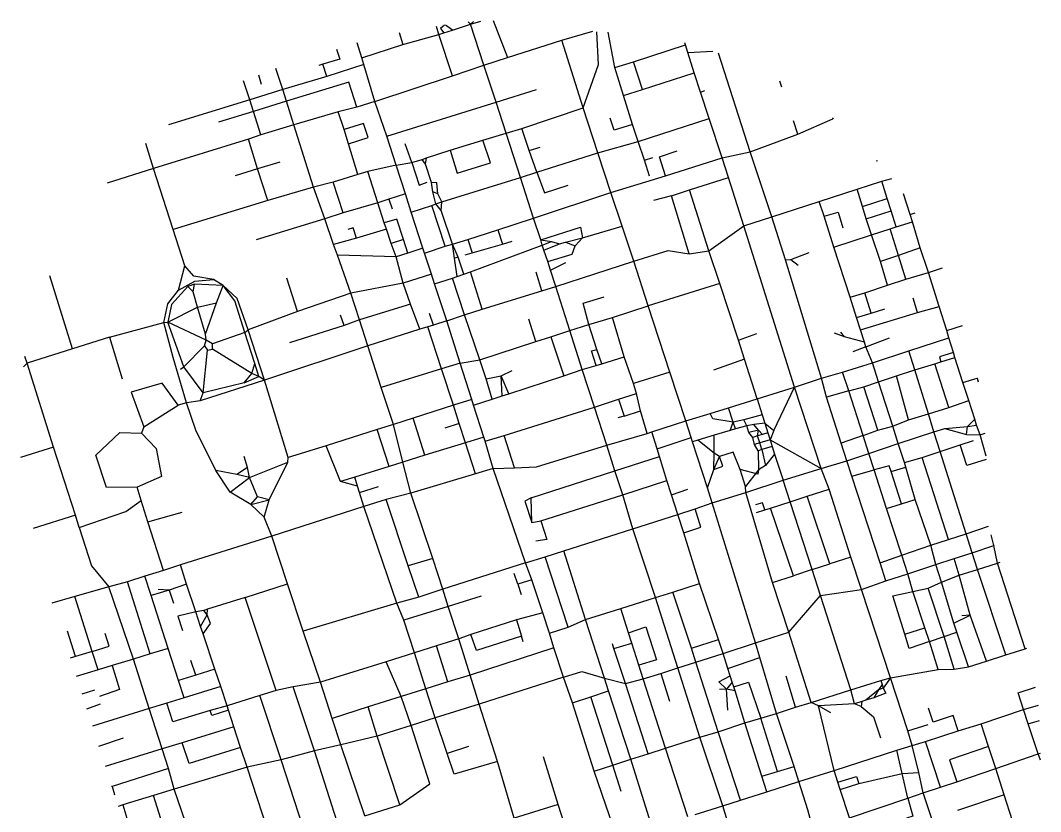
# Model space of a CAD drawing. Header units: metres. Extents: x 629109 to 631827, y 4833405 to 4836727.
# Drawn here: x 629109 to 631827, y 4834619 to 4836727 of the extents above; entities that cross this region are included whole.
import ezdxf

# ---------------------------------------------------------------- set-up
doc = ezdxf.new("R2010")
doc.units = ezdxf.units.M

msp = doc.modelspace()

# ---------------------------------------------------------------- linework, layer by layer
at = {"layer": 'ROADS'}
for points in [[(630223.1, 4836689.5), (630217.5, 4836710.8)], [(630238.9, 4836714.3), (630228, 4836705.9), (630237.1, 4836693.8)], [(630260.1, 4836701), (630241, 4836714.6)], [(630260.1, 4836701), (630307.6, 4836717.2)], [(630307.6, 4836717.2), (630301.3, 4836722.9)], [(630307.6, 4836717.2), (630335.3, 4836725)], [(630307.6, 4836717.2), (630315.7, 4836723.8)], [(630343.6, 4836607.8), (630307.6, 4836717.2)], [(630368.6, 4836727.1), (630406.4, 4836628.5)], [(630118, 4836694.6), (630127.7, 4836662.6)], [(630127.7, 4836662.6), (630223.1, 4836689.5)], [(630223.1, 4836689.5), (630237.1, 4836693.8)], [(630259.5, 4836579.3), (630223.1, 4836689.5)], [(630237.1, 4836693.8), (630260.1, 4836701)], [(630551.5, 4836674.6), (630633.6, 4836698.8)], [(630608.3, 4836493.9), (630648.6, 4836610), (630644.7, 4836697)], [(630691.9, 4836601.7), (630674.3, 4836696)], [(630018.4, 4836627.7), (630005.6, 4836667.3)], [(630018.4, 4836627.7), (630127.7, 4836662.6)], [(630406.4, 4836628.5), (630551.5, 4836674.6)], [(630608.3, 4836493.9), (630551.5, 4836674.6)], [(630741.9, 4836616.7), (630880.2, 4836661.8)], [(630880.2, 4836661.8), (630878.5, 4836667.2)], [(630886.6, 4836641.8), (630880.2, 4836661.8)], [(629951.2, 4836650.4), (629959.6, 4836624), (629914.5, 4836610.2)], [(630023.5, 4836609.9), (630018.4, 4836627.7)], [(630343.6, 4836607.8), (630406.4, 4836628.5)], [(630886.6, 4836641.8), (630953.8, 4836645.2)], [(630903.8, 4836587.8), (630886.6, 4836641.8)], [(631053.1, 4836376.9), (630968.8, 4836640.1)], [(629914.5, 4836610.2), (629903.6, 4836607)], [(629925, 4836577.6), (629914.5, 4836610.2)], [(630023.5, 4836609.9), (629925, 4836577.6)], [(630052.9, 4836511.1), (630023.5, 4836609.9)], [(630259.5, 4836579.3), (630343.6, 4836607.8)], [(630375.9, 4836509.2), (630343.6, 4836607.8)], [(630691.9, 4836601.7), (630741.9, 4836616.7)], [(630715.5, 4836526.9), (630691.9, 4836601.7)], [(630766.1, 4836543.2), (630741.9, 4836616.7)], [(629743.4, 4836581.8), (629750.3, 4836557.4)], [(629807.5, 4836542.7), (629789, 4836598.7)], [(629925, 4836577.6), (629807.5, 4836542.7)], [(630052.9, 4836511.1), (630259.5, 4836579.3)], [(630766.1, 4836543.2), (630903.8, 4836587.8)], [(630920.8, 4836535.9), (630903.8, 4836587.8)], [(629720, 4836515.3), (629703.4, 4836566.1)], [(630004.8, 4836496.2), (629983.4, 4836562.5), (629817.4, 4836511.9)], [(631137.6, 4836548.9), (631132.2, 4836565.5)], [(629807.5, 4836542.7), (629720, 4836515.3)], [(629817.4, 4836511.9), (629807.5, 4836542.7)], [(630375.9, 4836509.2), (630483.6, 4836542.8)], [(630715.5, 4836526.9), (630766.1, 4836543.2)], [(630739.4, 4836449.8), (630715.5, 4836526.9)], [(630920.8, 4836535.9), (630931.7, 4836539.9)], [(630943.7, 4836465.9), (630920.8, 4836535.9)], [(629720, 4836515.3), (629503.6, 4836448.5)], [(629729.3, 4836484.4), (629720, 4836515.3)], [(629817.4, 4836511.9), (629729.3, 4836484.4)], [(629836.9, 4836449), (629817.4, 4836511.9)], [(630004.8, 4836496.2), (629955.2, 4836483.7)], [(630052.9, 4836511.1), (630004.8, 4836496.2)], [(630085.3, 4836418.6), (630052.9, 4836511.1)], [(630085.3, 4836418.6), (630375.9, 4836509.2)], [(630402.8, 4836426.6), (630375.9, 4836509.2)], [(630444.4, 4836439.4), (630608.3, 4836493.9)], [(630647.2, 4836374.6), (630608.3, 4836493.9)], [(629729.3, 4836484.4), (629636.1, 4836455.9)], [(629748.8, 4836422.5), (629729.3, 4836484.4)], [(629955.2, 4836483.7), (629836.9, 4836449)], [(629970.9, 4836436.3), (629955.2, 4836483.7)], [(630739.4, 4836449.8), (630690.6, 4836435), (630680.1, 4836466.9)], [(630754.1, 4836404.8), (630943.7, 4836465.9)], [(630978, 4836360.8), (630943.7, 4836465.9)], [(631180.2, 4836424), (631273.3, 4836464.6), (631274.5, 4836467.6)], [(629836.9, 4836449), (629748.8, 4836422.5)], [(629889.5, 4836282.4), (629836.9, 4836449)], [(629982.4, 4836398.1), (630035.3, 4836414.8), (630022.9, 4836452.5), (629970.9, 4836436.3)], [(629982.4, 4836398.1), (629970.9, 4836436.3)], [(630402.8, 4836426.6), (630444.4, 4836439.4)], [(630464.3, 4836380.1), (630444.4, 4836439.4)], [(630754.1, 4836404.8), (630739.4, 4836449.8)], [(631180.2, 4836424), (631168.5, 4836459.2)], [(629716, 4836410.8), (629463.3, 4836332.3)], [(629748.8, 4836422.5), (629716, 4836410.8)], [(629740.7, 4836331.6), (629716, 4836410.8)], [(630109.8, 4836341), (630085.3, 4836418.6)], [(630340.6, 4836408.3), (630402.8, 4836426.6)], [(630441.1, 4836308.5), (630402.8, 4836426.6)], [(631053.1, 4836376.9), (631180.2, 4836424)], [(629463.3, 4836332.3), (629442.7, 4836399.3)], [(630007.9, 4836316.6), (629982.4, 4836398.1)], [(630151.6, 4836348.1), (630134.1, 4836398.4)], [(630253.6, 4836380.9), (630272.5, 4836320.2), (630361.2, 4836347.2), (630340.6, 4836408.3)], [(630253.6, 4836380.9), (630340.6, 4836408.3)], [(630464.3, 4836380.1), (630493.5, 4836389.5)], [(630647.2, 4836374.6), (630754.1, 4836404.8)], [(630771, 4836354.5), (630754.1, 4836404.8)], [(630151.6, 4836348.1), (630178.9, 4836356.8)], [(630178.9, 4836356.8), (630190.2, 4836360.5)], [(630187.6, 4836343.7), (630178.9, 4836356.8)], [(630187.6, 4836343.7), (630190.2, 4836360.5)], [(630190.2, 4836360.5), (630253.6, 4836380.9)], [(630484.5, 4836322.6), (630464.3, 4836380.1)], [(630484.5, 4836322.6), (630647.2, 4836374.6)], [(630682, 4836268.7), (630647.2, 4836374.6)], [(630771, 4836354.5), (630793.5, 4836361.5)], [(630784.5, 4836311.7), (630771, 4836354.5)], [(630827.2, 4836313.2), (630811.4, 4836363.6), (630858.3, 4836379.2)], [(630827.2, 4836313.2), (630978, 4836360.8)], [(630978, 4836360.8), (631053.1, 4836376.9)], [(630994.7, 4836308.4), (630978, 4836360.8)], [(631110.3, 4836203.4), (631053.1, 4836376.9)], [(629463.3, 4836332.3), (629339.4, 4836293.5)], [(629515.9, 4836170), (629463.3, 4836332.3)], [(629740.7, 4836331.6), (629681.2, 4836312.9)], [(629800.1, 4836349.5), (629740.7, 4836331.6)], [(629767.7, 4836247.6), (629740.7, 4836331.6)], [(630109.8, 4836341), (630034.7, 4836324.2)], [(630109.8, 4836341), (630151.6, 4836348.1)], [(630134.5, 4836264.7), (630109.8, 4836341)], [(630151.6, 4836348.1), (630171.4, 4836287.9), (630192.3, 4836295.8)], [(630203.8, 4836294.8), (630187.6, 4836343.7)], [(631392.4, 4836353), (631388.6, 4836351.7)], [(630007.9, 4836316.6), (629941.7, 4836296.1)], [(630034.7, 4836324.2), (630007.9, 4836316.6)], [(630060.9, 4836241.1), (630034.7, 4836324.2)], [(630231.8, 4836243.2), (630441.1, 4836308.5)], [(630441.1, 4836308.5), (630484.5, 4836322.6)], [(630475.8, 4836200.1), (630441.1, 4836308.5)], [(630484.5, 4836322.6), (630504.5, 4836267.9), (630568.4, 4836288.4)], [(630682, 4836268.7), (630827.2, 4836313.2)], [(630891.2, 4836275.2), (630994.7, 4836308.4)], [(631036.4, 4836179.8), (630994.7, 4836308.4)], [(631403.6, 4836298.3), (631430, 4836305.8)], [(629889.5, 4836282.4), (629767.7, 4836247.6)], [(629941.7, 4836296.1), (629889.5, 4836282.4)], [(629919.5, 4836198.5), (629889.5, 4836282.4)], [(629968.9, 4836213.9), (629941.7, 4836296.1)], [(630220.7, 4836264.9), (630217.8, 4836294.1), (630203.8, 4836294.8)], [(630207.6, 4836270.1), (630203.8, 4836294.8)], [(630842.9, 4836259.9), (630891.2, 4836275.2)], [(630942.6, 4836112.9), (630891.2, 4836275.2)], [(631237.1, 4836244.9), (631338, 4836277.3)], [(631338, 4836277.3), (631403.6, 4836298.3)], [(631352.3, 4836230.9), (631338, 4836277.3)], [(631418, 4836252.1), (631403.6, 4836298.3)], [(629767.7, 4836247.6), (629515.9, 4836170)], [(630090.5, 4836250.6), (630060.9, 4836241.1)], [(630134.5, 4836264.7), (630090.5, 4836250.6)], [(630090.5, 4836250.6), (630099.2, 4836224.8)], [(630150.1, 4836216.1), (630134.5, 4836264.7)], [(630215.6, 4836238.2), (630207.6, 4836270.1)], [(630220.7, 4836264.9), (630207.6, 4836270.1)], [(630231.8, 4836243.2), (630220.7, 4836264.9)], [(630475.8, 4836200.1), (630682, 4836268.7)], [(630711.5, 4836179.2), (630682, 4836268.7)], [(630842.9, 4836259.9), (630795.7, 4836247.4)], [(630890.5, 4836105.5), (630842.9, 4836259.9)], [(631352.3, 4836230.9), (631418, 4836252.1)], [(631428.2, 4836219.8), (631418, 4836252.1)], [(631479.1, 4836209.6), (631461, 4836264.8)], [(630060.9, 4836241.1), (629968.9, 4836213.9)], [(630078.2, 4836187.6), (630060.9, 4836241.1)], [(630150.1, 4836216.1), (630204.6, 4836234)], [(630204.6, 4836234), (630215.6, 4836238.2)], [(630240.2, 4836125.7), (630204.6, 4836234)], [(630215.6, 4836238.2), (630231.8, 4836243.2)], [(630229.2, 4836220.8), (630215.6, 4836238.2)], [(630229.2, 4836220.8), (630231.8, 4836243.2)], [(630260, 4836131.2), (630229.2, 4836220.8)], [(631110.3, 4836203.4), (631237.1, 4836244.9)], [(631250, 4836205.3), (631237.1, 4836244.9)], [(631362.1, 4836198.5), (631352.3, 4836230.9)], [(631362.1, 4836198.5), (631428.2, 4836219.8)], [(631441.9, 4836176.7), (631428.2, 4836219.8)], [(629919.5, 4836198.5), (629736.5, 4836142)], [(629968.9, 4836213.9), (629919.5, 4836198.5)], [(629942.7, 4836129.6), (629919.5, 4836198.5)], [(630129.1, 4836143), (630111.2, 4836197.7), (630078.2, 4836187.6)], [(630181.1, 4836120.3), (630150.1, 4836216.1)], [(630380.2, 4836169.3), (630475.8, 4836200.1)], [(630494.8, 4836142.3), (630475.8, 4836200.1)], [(631036.4, 4836179.8), (631110.3, 4836203.4)], [(631147.1, 4836089.4), (631110.3, 4836203.4)], [(631250, 4836205.3), (631286.9, 4836216.4), (631300.1, 4836174.4)], [(631276.1, 4836123), (631250, 4836205.3)], [(631376.5, 4836155.6), (631362.1, 4836198.5)], [(631479.1, 4836209.6), (631492.6, 4836214.2)], [(631485.2, 4836190.3), (631479.1, 4836209.6)], [(629547, 4836072.9), (629515.9, 4836170)], [(630003.8, 4836146.8), (629994.9, 4836174.1), (629980.9, 4836170.2)], [(630083.6, 4836170.6), (630003.8, 4836146.8)], [(630083.6, 4836170.6), (630078.2, 4836187.6)], [(630096.2, 4836132.4), (630083.6, 4836170.6)], [(630301.1, 4836143.5), (630380.2, 4836169.3)], [(630380.2, 4836169.3), (630393.2, 4836130.4)], [(630494.8, 4836142.3), (630600.8, 4836176.3), (630606.5, 4836148.1)], [(630606.5, 4836148.1), (630711.5, 4836179.2)], [(630742.9, 4836085.7), (630711.5, 4836179.2)], [(630942.6, 4836112.9), (631036.4, 4836179.8)], [(631171.2, 4835750.1), (631036.4, 4836179.8)], [(631376.5, 4836155.6), (631425.9, 4836171.5)], [(631425.9, 4836171.5), (631441.9, 4836176.7)], [(631448.4, 4836100.9), (631425.9, 4836171.5)], [(631441.9, 4836176.7), (631485.2, 4836190.3)], [(631505.7, 4836120.8), (631485.2, 4836190.3)], [(630003.8, 4836146.8), (629942.7, 4836129.6)], [(630129.1, 4836143), (630096.2, 4836132.4)], [(630141, 4836107.2), (630129.1, 4836143)], [(630260, 4836131.2), (630301.1, 4836143.5)], [(630301.1, 4836143.5), (630312, 4836108.1)], [(630393.2, 4836130.4), (630418.4, 4836138.5)], [(630499, 4836128.4), (630494.8, 4836142.3)], [(630494.8, 4836142.3), (630523.5, 4836137.5)], [(630499, 4836128.4), (630523.5, 4836137.5)], [(630523.5, 4836137.5), (630544.9, 4836131.8)], [(630560.6, 4836136), (630606.5, 4836148.1)], [(630586.7, 4836126.1), (630606.5, 4836148.1)], [(631276.1, 4836123), (631376.5, 4836155.6)], [(631399.8, 4836084.2), (631376.5, 4836155.6)], [(629953.5, 4836101.9), (629942.7, 4836129.6)], [(630110.1, 4836097.4), (630096.2, 4836132.4)], [(630181.1, 4836120.3), (630141, 4836107.2)], [(630185.3, 4836107.1), (630181.1, 4836120.3)], [(630185.3, 4836107.1), (630240.2, 4836125.7)], [(630240.2, 4836125.7), (630260, 4836131.2)], [(630265.3, 4836093.2), (630260, 4836131.2)], [(630275.2, 4836095.9), (630260, 4836131.2)], [(630307.6, 4836056.7), (630499, 4836128.4)], [(630312, 4836108.1), (630393.2, 4836130.4)], [(630503.4, 4836114.9), (630499, 4836128.4)], [(630503.4, 4836114.9), (630544.9, 4836131.8)], [(630513.4, 4836084.3), (630503.4, 4836114.9)], [(630513.4, 4836084.3), (630578.7, 4836104.5), (630586.7, 4836126.1)], [(630544.9, 4836131.8), (630560.6, 4836136)], [(630560.6, 4836136), (630586.7, 4836126.1)], [(630742.9, 4836085.7), (630834.8, 4836114.1), (630890.5, 4836105.5)], [(630890.5, 4836105.5), (630942.6, 4836112.9)], [(630972.1, 4836026.1), (630942.6, 4836112.9)], [(631319.1, 4835989.3), (631276.1, 4836123)], [(631505.7, 4836120.8), (631448.4, 4836100.9)], [(631528.2, 4836055), (631505.7, 4836120.8)], [(629988.8, 4836000.6), (629953.5, 4836101.9)], [(630110.1, 4836097.4), (629953.5, 4836101.9)], [(630141, 4836107.2), (630110.1, 4836097.4)], [(630128.8, 4836027), (630110.1, 4836097.4)], [(630203.7, 4836050.6), (630185.3, 4836107.1)], [(630275.2, 4836095.9), (630265.3, 4836093.2)], [(630272.7, 4836044.8), (630265.3, 4836093.2)], [(630290.1, 4836050.6), (630275.2, 4836095.9)], [(630293.4, 4836102.8), (630312, 4836108.1)], [(630520.6, 4836061.9), (630513.4, 4836084.3)], [(630534.8, 4836018.2), (630742.9, 4836085.7)], [(630781.3, 4835966.8), (630742.9, 4836085.7)], [(631147.1, 4836089.4), (631161.3, 4836089.7)], [(631243.2, 4835773.4), (631147.1, 4836089.4)], [(631161.3, 4836089.7), (631209.8, 4836108.2)], [(631161.3, 4836089.7), (631180.4, 4836074.7)], [(631448.4, 4836100.9), (631399.8, 4836084.2)], [(631419, 4836021.7), (631399.8, 4836084.2)], [(631467.8, 4836037.5), (631448.4, 4836100.9)], [(629530.2, 4836008.2), (629547, 4836072.9)], [(629622.9, 4836036.8), (629570.4, 4836045.7), (629547, 4836072.9)], [(630290.1, 4836050.6), (630307.6, 4836056.7)], [(630339.3, 4835957.4), (630307.6, 4836056.7)], [(630498, 4836006.3), (630482.7, 4836055.8)], [(630520.6, 4836061.9), (630561.4, 4836082)], [(630534.8, 4836018.2), (630520.6, 4836061.9)], [(631528.2, 4836055), (631565.2, 4836068.2)], [(629247.7, 4835851.5), (629186.7, 4836046.2)], [(629530.2, 4836008.2), (629573.1, 4836032.2), (629622.9, 4836036.8)], [(629648.8, 4836020.5), (629622.9, 4836036.8)], [(629847, 4835951.3), (629818.7, 4836039.8)], [(630203.7, 4836050.6), (630128.8, 4836027)], [(630211.9, 4836024.9), (630203.7, 4836050.6)], [(630211.9, 4836024.9), (630259.5, 4836040.5)], [(630259.5, 4836040.5), (630272.7, 4836044.8)], [(630291.7, 4835942.1), (630259.5, 4836040.5)], [(630272.7, 4836044.8), (630290.1, 4836050.6)], [(631419, 4836021.7), (631467.8, 4836037.5)], [(631467.8, 4836037.5), (631528.2, 4836055)], [(631556.4, 4835964.8), (631528.2, 4836055)], [(629490.9, 4835921.9), (629501.3, 4835971.6), (629530.2, 4836008.2)], [(629554.6, 4836017.7), (629510.9, 4835970.1), (629501.5, 4835923.3)], [(629572.4, 4836024.6), (629554.6, 4836017.7)], [(629568.9, 4836004.1), (629554.6, 4836017.7)], [(629568.9, 4836004.1), (629572.4, 4836024.6)], [(629580.6, 4835963.1), (629568.9, 4836004.1)], [(629648.8, 4836020.5), (629572.4, 4836024.6)], [(629630.8, 4835974.1), (629648.8, 4836020.5)], [(629706.4, 4835895.1), (629679.7, 4835979.5), (629648.8, 4836020.5)], [(629715.4, 4835902.9), (629686, 4835985.9), (629648.8, 4836020.5)], [(630128.8, 4836027), (629988.8, 4836000.6)], [(630148, 4835970.7), (630128.8, 4836027)], [(630244.4, 4835926.1), (630211.9, 4836024.9)], [(630339.3, 4835957.4), (630498, 4836006.3)], [(630498, 4836006.3), (630534.8, 4836018.2)], [(630572.6, 4835900.7), (630534.8, 4836018.2)], [(630972.1, 4836026.1), (630781.3, 4835966.8)], [(631021.5, 4835874.8), (630972.1, 4836026.1)], [(631319.1, 4835989.3), (631357.9, 4836001.3)], [(631357.9, 4836001.3), (631419, 4836021.7)], [(631375.6, 4835947), (631357.9, 4836001.3)], [(629580.6, 4835963.1), (629630.8, 4835974.1)], [(629601.7, 4835891.3), (629630.8, 4835974.1)], [(629988.8, 4836000.6), (629847, 4835951.3)], [(630012.2, 4835928.9), (629988.8, 4836000.6)], [(630623, 4835916.4), (630607.6, 4835973.5), (630663.9, 4835990.5)], [(631336.3, 4835935.4), (631319.1, 4835989.3)], [(631499, 4835949), (631487.2, 4835986.7)], [(629501.5, 4835923.3), (629580.6, 4835963.1)], [(629601.7, 4835891.3), (629580.6, 4835963.1)], [(629847, 4835951.3), (629715.4, 4835902.9)], [(630148, 4835970.7), (630012.2, 4835928.9)], [(630172.4, 4835904.2), (630148, 4835970.7)], [(630291.7, 4835942.1), (630339.3, 4835957.4)], [(630685.9, 4835935.8), (630781.3, 4835966.8)], [(630839.1, 4835790.1), (630781.3, 4835966.8)], [(631336.3, 4835935.4), (631375.6, 4835947)], [(631346.9, 4835902.1), (631499, 4835949)], [(631375.6, 4835947), (631411.8, 4835958.1)], [(631499, 4835949), (631556.4, 4835964.8)], [(631576.6, 4835901), (631556.4, 4835964.8)], [(629346.4, 4835882.6), (629490.9, 4835921.9)], [(629490.9, 4835921.9), (629501.5, 4835923.3)], [(629515.3, 4835828.9), (629490.9, 4835921.9)], [(629543.9, 4835803.7), (629501.5, 4835923.3)], [(629603.2, 4835875.2), (629501.5, 4835923.3)], [(629971, 4835914.5), (629961.6, 4835941.7)], [(630012.2, 4835928.9), (629971, 4835914.5)], [(630034.3, 4835860.2), (630012.2, 4835928.9)], [(630209.2, 4835915.3), (630199, 4835946.4)], [(630244.4, 4835926.1), (630209.2, 4835915.3)], [(630244.4, 4835926.1), (630291.7, 4835942.1)], [(630280, 4835813.5), (630244.4, 4835926.1)], [(630332.3, 4835823), (630291.7, 4835942.1)], [(630482.1, 4835871.5), (630463, 4835930.6)], [(630623, 4835916.4), (630685.9, 4835935.8)], [(630717.5, 4835831), (630685.9, 4835935.8)], [(631346.9, 4835902.1), (631336.3, 4835935.4)], [(629706.4, 4835895.1), (629620.8, 4835865)], [(629706.4, 4835895.1), (629715.4, 4835902.9)], [(629732.9, 4835812.5), (629706.4, 4835895.1)], [(629758.7, 4835768.3), (629715.4, 4835902.9)], [(629971, 4835914.5), (629826, 4835867.7)], [(630172.4, 4835904.2), (630034.3, 4835860.2)], [(630194.4, 4835910.7), (630172.4, 4835904.2)], [(630209.2, 4835915.3), (630194.4, 4835910.7)], [(630230.4, 4835798.2), (630194.4, 4835910.7)], [(630521.8, 4835884.2), (630572.6, 4835900.7)], [(630572.6, 4835900.7), (630623, 4835916.4)], [(630605.3, 4835796.4), (630572.6, 4835900.7)], [(630644.3, 4835850.5), (630623, 4835916.4)], [(631021.5, 4835874.8), (631070.9, 4835892.5)], [(631304.5, 4835883.5), (631277.9, 4835893.8)], [(631304.5, 4835883.5), (631294.8, 4835896.4)], [(631357.2, 4835870), (631346.9, 4835902.1)], [(631576.6, 4835901), (631618.5, 4835914.3)], [(631582, 4835881), (631576.6, 4835901)], [(629346.4, 4835882.6), (629247.7, 4835851.5)], [(629346.4, 4835882.6), (629380, 4835772)], [(629599.1, 4835859.9), (629603.2, 4835875.2)], [(629603.2, 4835875.2), (629601.7, 4835891.3)], [(629620.8, 4835865), (629603.2, 4835875.2)], [(630332.3, 4835823), (630482.1, 4835871.5)], [(630482.1, 4835871.5), (630521.8, 4835884.2)], [(630521.8, 4835884.2), (630556.3, 4835780.3)], [(631037.5, 4835824.8), (631021.5, 4835874.8)], [(631357.2, 4835870), (631304.5, 4835883.5)], [(631361.1, 4835857.6), (631357.2, 4835870)], [(631361.1, 4835857.6), (631424.4, 4835880.8)], [(631475.8, 4835846.3), (631582, 4835881)], [(631594.3, 4835842), (631582, 4835881)], [(629247.7, 4835851.5), (629126.3, 4835813.5)], [(629543.9, 4835803.7), (629599.1, 4835859.9)], [(629595.4, 4835734.5), (629607.2, 4835848)], [(629599.1, 4835859.9), (629607.2, 4835848)], [(629607.2, 4835848), (629620.8, 4835851.4)], [(629620.8, 4835851.4), (629620.8, 4835865)], [(629725.5, 4835785.8), (629620.8, 4835851.4)], [(630034.3, 4835860.2), (629758.7, 4835768.3)], [(630070, 4835749), (630034.3, 4835860.2)], [(630642.4, 4835807.3), (630630, 4835846.6), (630644.3, 4835850.5)], [(630657.3, 4835811.9), (630644.3, 4835850.5)], [(631361.1, 4835857.6), (631326.2, 4835843.6)], [(631378.5, 4835814.4), (631361.1, 4835857.6)], [(631378.5, 4835814.4), (631475.8, 4835846.3)], [(631491.3, 4835795.5), (631475.8, 4835846.3)], [(631594.3, 4835842), (631557, 4835830.4), (631561, 4835817.4)], [(631598.5, 4835828.8), (631594.3, 4835842)], [(629126.3, 4835813.5), (629116.6, 4835803.5)], [(629126.3, 4835813.5), (629120.5, 4835831.7)], [(629196.9, 4835589.9), (629126.3, 4835813.5)], [(629551.2, 4835707.7), (629515.3, 4835828.9)], [(629725.5, 4835785.8), (629732.9, 4835812.5)], [(629743.6, 4835778.1), (629732.9, 4835812.5)], [(630280, 4835813.5), (630230.4, 4835798.2)], [(630280, 4835813.5), (630332.3, 4835823)], [(630311, 4835716.9), (630280, 4835813.5)], [(630349.2, 4835772), (630332.3, 4835823)], [(630642.4, 4835807.3), (630657.3, 4835811.9)], [(630657.3, 4835811.9), (630717.5, 4835831)], [(630741.8, 4835759.2), (630717.5, 4835831)], [(631037.5, 4835824.8), (630955.5, 4835794.9)], [(631071.6, 4835718.8), (631037.5, 4835824.8)], [(631298.6, 4835789.5), (631378.5, 4835814.4)], [(631394.7, 4835764), (631378.5, 4835814.4)], [(631491.3, 4835795.5), (631544.8, 4835812.1)], [(631544.8, 4835812.1), (631561, 4835817.4)], [(631582, 4835696), (631544.8, 4835812.1)], [(631561, 4835817.4), (631598.5, 4835828.8)], [(631619.7, 4835761.8), (631598.5, 4835828.8)], [(629535.4, 4835797.6), (629543.9, 4835803.7)], [(629595.4, 4835734.5), (629543.9, 4835803.7)], [(629705.1, 4835760.9), (629725.5, 4835785.8)], [(629743.6, 4835778.1), (629725.5, 4835785.8)], [(630230.4, 4835798.2), (630070, 4835749)], [(630262.3, 4835701.5), (630230.4, 4835798.2)], [(630389.8, 4835780.3), (630418.9, 4835793.9)], [(630556.3, 4835780.3), (630605.3, 4835796.4)], [(630605.3, 4835796.4), (630642.4, 4835807.3)], [(630638.3, 4835696.7), (630605.3, 4835796.4)], [(630839.1, 4835790.1), (630741.8, 4835759.2)], [(630881.8, 4835659.8), (630839.1, 4835790.1)], [(631243.2, 4835773.4), (631298.6, 4835789.5)], [(631315.7, 4835740), (631298.6, 4835789.5)], [(631442.4, 4835779.7), (631491.3, 4835795.5)], [(631527.9, 4835678.6), (631491.3, 4835795.5)], [(629529.1, 4835702.1), (629486.6, 4835760.3), (629403.6, 4835736.6), (629437.1, 4835643.9)], [(629758.7, 4835768.3), (629588, 4835713.5)], [(629705.1, 4835760.9), (629595.4, 4835734.5)], [(629705.1, 4835760.9), (629743.6, 4835778.1)], [(629758.7, 4835768.3), (629743.6, 4835778.1)], [(629821.9, 4835562.1), (629758.7, 4835768.3)], [(630349.2, 4835772), (630389.8, 4835780.3)], [(630365.6, 4835718.2), (630349.2, 4835772)], [(630392.3, 4835726.6), (630389.8, 4835780.3)], [(630410.2, 4835732.2), (630389.8, 4835780.3)], [(630410.2, 4835732.2), (630556.3, 4835780.3)], [(630749.9, 4835733.3), (630741.8, 4835759.2)], [(631171.2, 4835750.1), (631243.2, 4835773.4)], [(631256.1, 4835722.8), (631243.2, 4835773.4)], [(631355.5, 4835750.8), (631394.7, 4835764)], [(631394.7, 4835764), (631442.4, 4835779.7)], [(631432.9, 4835645.6), (631394.7, 4835764)], [(631474.4, 4835663.1), (631442.4, 4835779.7)], [(631619.7, 4835761.8), (631657.7, 4835773.4)], [(631635.5, 4835714.4), (631619.7, 4835761.8)], [(631657.7, 4835773.4), (631658.9, 4835773.8)], [(631657.7, 4835773.4), (631660.7, 4835764.1)], [(629588, 4835713.5), (629595.4, 4835734.5)], [(630102.3, 4835650.2), (630070, 4835749)], [(630392.3, 4835726.6), (630410.2, 4835732.2)], [(630701.8, 4835717.8), (630749.9, 4835733.3)], [(630760.8, 4835686.8), (630749.9, 4835733.3)], [(631071.6, 4835718.8), (631171.2, 4835750.1)], [(631116.2, 4835634.4), (631171.2, 4835750.1)], [(631241.9, 4835533.3), (631171.2, 4835750.1)], [(631315.7, 4835740), (631256.1, 4835722.8)], [(631315.7, 4835740), (631355.5, 4835750.8)], [(631353.6, 4835620.6), (631315.7, 4835740)], [(631392.6, 4835634.8), (631355.5, 4835750.8)], [(629551.2, 4835707.7), (629529.1, 4835702.1)], [(629588, 4835713.5), (629551.2, 4835707.7)], [(629576.2, 4835634.9), (629551.2, 4835707.7)], [(630311, 4835716.9), (630262.3, 4835701.5)], [(630315.7, 4835702.1), (630311, 4835716.9)], [(630315.7, 4835702.1), (630365.6, 4835718.2)], [(630365.6, 4835718.2), (630392.3, 4835726.6)], [(630638.3, 4835696.7), (630701.8, 4835717.8)], [(630701.8, 4835717.8), (630716.9, 4835672.7)], [(630995.4, 4835695.1), (631071.6, 4835718.8)], [(631071.6, 4835718.8), (631085, 4835676)], [(631295.2, 4835600.1), (631256.1, 4835722.8)], [(631582, 4835696), (631635.5, 4835714.4)], [(631651.2, 4835664.1), (631635.5, 4835714.4)], [(629437.1, 4835643.9), (629529.1, 4835702.1)], [(630262.3, 4835701.5), (630154.8, 4835666.7)], [(630277.7, 4835652.6), (630262.3, 4835701.5)], [(630343.3, 4835616.4), (630315.7, 4835702.1)], [(630397.5, 4835621.2), (630638.3, 4835696.7)], [(630671.2, 4835595.1), (630638.3, 4835696.7)], [(630716.9, 4835672.7), (630760.8, 4835686.8)], [(630778.3, 4835626.5), (630760.8, 4835686.8)], [(630881.8, 4835659.8), (630946.1, 4835679.8)], [(630946.1, 4835679.8), (630995.4, 4835695.1)], [(631008, 4835656.3), (630953.2, 4835665.2), (630946.1, 4835679.8)], [(631008, 4835656.3), (630995.4, 4835695.1)], [(631085, 4835676), (631036.1, 4835662.7)], [(631085, 4835676), (631091.7, 4835653.5)], [(631474.4, 4835663.1), (631527.9, 4835678.6)], [(631527.9, 4835678.6), (631582, 4835696)], [(631542, 4835631), (631527.9, 4835678.6)], [(630102.3, 4835650.2), (630058.9, 4835636.7)], [(630154.8, 4835666.7), (630102.3, 4835650.2)], [(630127.1, 4835550.1), (630102.3, 4835650.2)], [(630186.3, 4835568.7), (630154.8, 4835666.7)], [(630277.7, 4835652.6), (630239.7, 4835640.9)], [(630294.1, 4835601.1), (630277.7, 4835652.6)], [(630716.9, 4835672.7), (630700.7, 4835667.8)], [(630790.8, 4835630.6), (630881.8, 4835659.8)], [(630895.9, 4835615.2), (630881.8, 4835659.8)], [(630999.2, 4835634.7), (631008, 4835656.3)], [(631036.1, 4835662.7), (631008, 4835656.3)], [(631013.6, 4835639.1), (631008, 4835656.3)], [(631043.7, 4835646.5), (631036.1, 4835662.7)], [(631062.6, 4835649.9), (631043.7, 4835646.5)], [(631091.7, 4835653.5), (631062.6, 4835649.9)], [(631075.4, 4835635.5), (631062.6, 4835649.9)], [(631091.7, 4835653.5), (631100, 4835628.4)], [(631091.7, 4835653.5), (631116.2, 4835634.4)], [(631432.9, 4835645.6), (631474.4, 4835663.1)], [(631631.7, 4835645.2), (631651.2, 4835664.1)], [(631631.7, 4835645.2), (631656.1, 4835648.9)], [(631656.1, 4835648.9), (631651.2, 4835664.1)], [(631665.2, 4835622.5), (631656.1, 4835648.9)], [(629419.8, 4835483), (629338.4, 4835482.1), (629309.2, 4835568.8), (629373.7, 4835628.7), (629431.7, 4835626.8)], [(629431.7, 4835626.8), (629470.2, 4835586.2), (629484.8, 4835511.7), (629419.8, 4835483)], [(629437.1, 4835643.9), (629431.7, 4835626.8)], [(629629.2, 4835527.3), (629576.2, 4835634.9)], [(630058.9, 4835636.7), (629923.2, 4835593.2)], [(630090.9, 4835538.4), (630058.9, 4835636.7)], [(630347, 4835605.6), (630397.5, 4835621.2)], [(630425.4, 4835534.8), (630397.5, 4835621.2)], [(630671.2, 4835595.1), (630778.3, 4835626.5)], [(630778.3, 4835626.5), (630790.8, 4835630.6)], [(630805.2, 4835585.7), (630790.8, 4835630.6)], [(630956.6, 4835621.8), (630913, 4835608.3)], [(630999.2, 4835634.7), (630956.6, 4835621.8)], [(630957.2, 4835573.9), (630956.6, 4835621.8)], [(631013.6, 4835639.1), (630999.2, 4835634.7)], [(631043.7, 4835646.5), (631013.6, 4835639.1)], [(631049.5, 4835629), (631043.7, 4835646.5)], [(631075.4, 4835635.5), (631049.5, 4835629)], [(631060.2, 4835615.5), (631049.5, 4835629)], [(631072.5, 4835619.7), (631075.4, 4835635.5)], [(631086.1, 4835624), (631072.5, 4835619.7)], [(631086.1, 4835624), (631075.4, 4835635.5)], [(631100, 4835628.4), (631086.1, 4835624)], [(631100, 4835628.4), (631106, 4835609.8)], [(631116.2, 4835634.4), (631106, 4835609.8)], [(631353.6, 4835620.6), (631392.6, 4835634.8)], [(631392.6, 4835634.8), (631432.9, 4835645.6)], [(631447.5, 4835600), (631432.9, 4835645.6)], [(631447.5, 4835600), (631542, 4835631)], [(631542, 4835631), (631571.1, 4835639.3)], [(631558.6, 4835578.3), (631542, 4835631)], [(631571.1, 4835639.3), (631631.7, 4835645.2)], [(631571.1, 4835639.3), (631629.3, 4835623.6)], [(631629.3, 4835623.6), (631631.7, 4835645.2)], [(631629.3, 4835623.6), (631665.2, 4835622.5)], [(631665.2, 4835622.5), (631678.7, 4835626.8)], [(631681.7, 4835566.3), (631665.2, 4835622.5)], [(630294.1, 4835601.1), (630186.3, 4835568.7)], [(630343.3, 4835616.4), (630294.1, 4835601.1)], [(630320.8, 4835519.2), (630294.1, 4835601.1)], [(630347, 4835605.6), (630343.3, 4835616.4)], [(630368.5, 4835533.4), (630347, 4835605.6)], [(630425.4, 4835534.8), (630484, 4835537.4), (630671.2, 4835595.1)], [(630692.7, 4835526.5), (630671.2, 4835595.1)], [(630805.2, 4835585.7), (630895.9, 4835615.2)], [(630899.5, 4835604.3), (630895.9, 4835615.2)], [(630913, 4835608.3), (630899.5, 4835604.3)], [(630938.9, 4835481.7), (630899.5, 4835604.3)], [(630957.2, 4835573.9), (630913, 4835608.3)], [(631072.5, 4835619.7), (631060.2, 4835615.5)], [(631064.5, 4835596.8), (631060.2, 4835615.5)], [(631078.8, 4835601.2), (631064.5, 4835596.8)], [(631073.8, 4835579.9), (631064.5, 4835596.8)], [(631078.8, 4835601.2), (631072.5, 4835619.7)], [(631106, 4835609.8), (631078.8, 4835601.2)], [(631084.3, 4835583.2), (631078.8, 4835601.2)], [(631106, 4835609.8), (631241.9, 4835533.3)], [(631106, 4835609.8), (631111.7, 4835592)], [(631353.6, 4835620.6), (631295.2, 4835600.1)], [(631310.2, 4835553.5), (631295.2, 4835600.1)], [(631369.4, 4835572.7), (631353.6, 4835620.6)], [(631369.4, 4835572.7), (631447.5, 4835600)], [(631464.1, 4835548.9), (631447.5, 4835600)], [(631558.6, 4835578.3), (631612.6, 4835595.8)], [(631612.6, 4835595.8), (631648.1, 4835608)], [(631681.4, 4835556.7), (631630.2, 4835541), (631612.6, 4835595.8)], [(629196.9, 4835589.9), (629108.7, 4835562)], [(629255.6, 4835409), (629196.9, 4835589.9)], [(629923.2, 4835593.2), (629821.9, 4835562.1)], [(629961.2, 4835498.2), (629923.2, 4835593.2)], [(630186.3, 4835568.7), (630127.1, 4835550.1)], [(630811.6, 4835564.7), (630805.2, 4835585.7)], [(630955.7, 4835530.2), (630957.2, 4835573.9)], [(630971.4, 4835565.1), (630957.2, 4835573.9)], [(631025.8, 4835530), (631007.8, 4835576.2), (630971.4, 4835565.1)], [(631084.3, 4835583.2), (631073.8, 4835579.9)], [(631073.8, 4835579.9), (631075, 4835529.7)], [(631111.7, 4835592), (631084.3, 4835583.2)], [(631084.3, 4835583.2), (631094, 4835541.4)], [(631117.9, 4835571.6), (631094, 4835541.4)], [(631111.7, 4835592), (631117.9, 4835571.6)], [(631117.9, 4835571.6), (631140.8, 4835501.6)], [(631310.2, 4835553.5), (631369.4, 4835572.7)], [(631383.6, 4835529.1), (631369.4, 4835572.7)], [(631511.2, 4835562.4), (631558.6, 4835578.3)], [(631628.1, 4835359), (631558.6, 4835578.3)], [(629714, 4835536), (629704.6, 4835565.1)], [(629718.9, 4835508.8), (629820.8, 4835550.3)], [(629771.5, 4835449.9), (629820.8, 4835550.3)], [(629820.8, 4835550.3), (629821.9, 4835562.1)], [(630127.1, 4835550.1), (630090.9, 4835538.4)], [(630148.4, 4835467.4), (630127.1, 4835550.1)], [(630692.7, 4835526.5), (630811.6, 4835564.7)], [(630830.6, 4835501.1), (630811.6, 4835564.7)], [(630955.7, 4835530.2), (630971.4, 4835565.1)], [(630955.7, 4835530.2), (630979.6, 4835539.6), (630971.4, 4835565.1)], [(631094, 4835541.4), (631075, 4835529.7)], [(631241.9, 4835533.3), (631310.2, 4835553.5)], [(631324.1, 4835512.3), (631310.2, 4835553.5)], [(631428.2, 4835524.9), (631423.4, 4835539.7), (631383.6, 4835529.1)], [(631464.1, 4835548.9), (631511.2, 4835562.4)], [(631467.6, 4835536.9), (631464.1, 4835548.9)], [(631581.4, 4835343.9), (631511.2, 4835562.4)], [(629667.8, 4835470), (629629.2, 4835527.3)], [(629685.1, 4835516.6), (629629.2, 4835527.3)], [(629714, 4835536), (629685.1, 4835516.6)], [(629718.9, 4835508.8), (629685.1, 4835516.6)], [(629718.9, 4835508.8), (629714, 4835536)], [(630090.9, 4835538.4), (629999.3, 4835509.5)], [(630320.8, 4835519.2), (630148.4, 4835467.4)], [(630368.5, 4835533.4), (630320.8, 4835519.2)], [(630368.5, 4835533.4), (630425.4, 4835534.8)], [(630454.6, 4835282), (630368.5, 4835533.4)], [(630469, 4835454.9), (630692.7, 4835526.5)], [(630713.3, 4835462.6), (630692.7, 4835526.5)], [(630938.9, 4835481.7), (630955.7, 4835530.2)], [(631040.5, 4835484.9), (631025.8, 4835530)], [(631075, 4835529.7), (631073.3, 4835517.9), (631025.8, 4835530)], [(631075, 4835529.7), (631040.5, 4835484.9)], [(631140.8, 4835501.6), (631241.9, 4835533.3)], [(631263.1, 4835477.7), (631241.9, 4835533.3)], [(631324.1, 4835512.3), (631383.6, 4835529.1)], [(631398.8, 4835281.6), (631324.1, 4835512.3)], [(631415.7, 4835426.7), (631383.6, 4835529.1)], [(631428.2, 4835524.9), (631467.6, 4835536.9)], [(631455.6, 4835439.2), (631428.2, 4835524.9)], [(631492.5, 4835450.8), (631467.6, 4835536.9)], [(629667.8, 4835470), (629718.9, 4835508.8)], [(629740.2, 4835457.2), (629718.9, 4835508.8)], [(629999.3, 4835509.5), (629961.2, 4835498.2)], [(630006.8, 4835485.8), (629961.2, 4835498.2)], [(630006.8, 4835485.8), (629999.3, 4835509.5)], [(630012.1, 4835469), (630006.8, 4835485.8)], [(630012.1, 4835469), (630063.1, 4835485)], [(630713.3, 4835462.6), (630830.6, 4835501.1)], [(630843.2, 4835462.8), (630830.6, 4835501.1)], [(631040.9, 4835469.3), (631040.5, 4835484.9)], [(631040.9, 4835469.3), (631140.8, 4835501.6)], [(631159.1, 4835444.2), (631140.8, 4835501.6)], [(629430.5, 4835448), (629419.8, 4835483)], [(629722.2, 4835437.5), (629667.8, 4835470)], [(630023.6, 4835431.9), (630012.1, 4835469)], [(630148.4, 4835467.4), (630083.5, 4835450.5)], [(630207, 4835293.3), (630148.4, 4835467.4)], [(630494.8, 4835393.1), (630713.3, 4835462.6)], [(630740.7, 4835372.5), (630713.3, 4835462.6)], [(630843.2, 4835462.8), (630886.7, 4835477.5)], [(630860.4, 4835410.1), (630843.2, 4835462.8)], [(630952, 4835441.2), (630938.9, 4835481.7)], [(630952, 4835441.2), (631040.9, 4835469.3)], [(631112.5, 4835229.4), (631040.9, 4835469.3)], [(631159.1, 4835444.2), (631204.9, 4835458.9)], [(631204.9, 4835458.9), (631263.1, 4835477.7)], [(631265.5, 4835279.3), (631204.9, 4835458.9)], [(631321.3, 4835296.7), (631263.1, 4835477.7)], [(629265.5, 4835375.8), (629389.6, 4835418.3), (629430.5, 4835448)], [(629448, 4835391), (629430.5, 4835448)], [(629722.2, 4835437.5), (629740.2, 4835457.2)], [(629722.2, 4835437.5), (629771.5, 4835449.9)], [(629758.4, 4835403), (629722.2, 4835437.5)], [(629771.5, 4835449.9), (629740.2, 4835457.2)], [(629758.4, 4835403), (629771.5, 4835449.9)], [(630023.6, 4835431.9), (629778.2, 4835352.6)], [(630083.5, 4835450.5), (630023.6, 4835431.9)], [(630111.9, 4835174.2), (630023.6, 4835431.9)], [(630142, 4835273.2), (630083.5, 4835450.5)], [(630469, 4835454.9), (630452.2, 4835446), (630470.8, 4835388.9)], [(630470.8, 4835388.9), (630469, 4835454.9)], [(630906.3, 4835425.7), (630952, 4835441.2)], [(631066.8, 4835068.8), (630952, 4835441.2)], [(631091.7, 4835422.6), (631085.3, 4835441.4), (631067.3, 4835436.5)], [(631107.2, 4835427.4), (631159.1, 4835444.2)], [(631218.2, 4835263.6), (631159.1, 4835444.2)], [(631415.7, 4835426.7), (631455.6, 4835439.2)], [(631455.6, 4835439.2), (631492.5, 4835450.8)], [(631534.6, 4835328.3), (631492.5, 4835450.8)], [(629255.6, 4835409), (629142.8, 4835373.4)], [(629265.5, 4835375.8), (629255.6, 4835409)], [(629448, 4835391), (629539.5, 4835417)], [(630740.7, 4835372.5), (630860.4, 4835410.1)], [(630860.4, 4835410.1), (630906.3, 4835425.7)], [(630875.7, 4835361.4), (630860.4, 4835410.1)], [(630875.7, 4835361.4), (630921.6, 4835377.1), (630906.3, 4835425.7)], [(631069.8, 4835415.4), (631091.7, 4835422.6)], [(631091.7, 4835422.6), (631107.2, 4835427.4)], [(631168, 4835247.1), (631107.2, 4835427.4)], [(631456.6, 4835301.9), (631415.7, 4835426.7)], [(629490.1, 4835261.5), (629448, 4835391)], [(629778.2, 4835352.6), (629758.4, 4835403)], [(630470.8, 4835388.9), (630494.8, 4835393.1)], [(630494.8, 4835393.1), (630511, 4835343.4), (630482.2, 4835339)], [(631628.1, 4835359), (631687.6, 4835378.9)], [(629265.5, 4835375.8), (629298, 4835274), (629344.6, 4835217.3)], [(629778.2, 4835352.6), (629535.3, 4835275.9)], [(629820.1, 4835226), (629778.2, 4835352.6)], [(630556.3, 4835313.6), (630740.7, 4835372.5)], [(630801, 4835189.4), (630740.7, 4835372.5)], [(630918.2, 4835226.6), (630875.7, 4835361.4)], [(631581.4, 4835343.9), (631628.1, 4835359)], [(631644.1, 4835308.6), (631628.1, 4835359)], [(631701.8, 4835327.9), (631694.9, 4835356.4)], [(631456.6, 4835301.9), (631534.6, 4835328.3)], [(631534.6, 4835328.3), (631581.4, 4835343.9)], [(631547.7, 4835277), (631534.6, 4835328.3)], [(631644.1, 4835308.6), (631701.8, 4835327.9)], [(631701.8, 4835327.9), (631703.8, 4835328.6)], [(631712, 4835280.9), (631701.8, 4835327.9)], [(630454.6, 4835282), (630506.4, 4835297.6)], [(630506.4, 4835297.6), (630556.3, 4835313.6)], [(630568.4, 4835110.3), (630506.4, 4835297.6)], [(630614.6, 4835130.7), (630556.3, 4835313.6)], [(631321.3, 4835296.7), (631265.5, 4835279.3)], [(631349.1, 4835210.7), (631321.3, 4835296.7)], [(631398.8, 4835281.6), (631456.6, 4835301.9)], [(631472.7, 4835252.1), (631456.6, 4835301.9)], [(631596.1, 4835293), (631644.1, 4835308.6)], [(631658.6, 4835263.9), (631644.1, 4835308.6)], [(629535.3, 4835275.9), (629490.1, 4835261.5)], [(629551.6, 4835224.6), (629535.3, 4835275.9)], [(630207, 4835293.3), (630142, 4835273.2)], [(630170.5, 4835190.5), (630142, 4835273.2)], [(630233.7, 4835211), (630207, 4835293.3)], [(630454.6, 4835282), (630233.7, 4835211)], [(630471.2, 4835236), (630454.6, 4835282)], [(631218.2, 4835263.6), (631265.5, 4835279.3)], [(631414.4, 4835233.7), (631398.8, 4835281.6)], [(631472.7, 4835252.1), (631547.7, 4835277)], [(631547.7, 4835277), (631596.1, 4835293)], [(631562.6, 4835229.9), (631547.7, 4835277)], [(631610.1, 4835248.6), (631596.1, 4835293)], [(631658.6, 4835263.9), (631712, 4835280.9)], [(631712, 4835280.9), (631718.5, 4835283)], [(631785.8, 4835052.5), (631712, 4835280.9)], [(629440.2, 4835245.7), (629393.6, 4835230.6)], [(629490.1, 4835261.5), (629440.2, 4835245.7)], [(629456.9, 4835194.2), (629440.2, 4835245.7)], [(630434, 4835224.7), (630424.1, 4835253.6)], [(631112.5, 4835229.4), (631168, 4835247.1)], [(631218.2, 4835263.6), (631168, 4835247.1)], [(631239.9, 4835194.8), (631218.2, 4835263.6)], [(631414.4, 4835233.7), (631472.7, 4835252.1)], [(631486.3, 4835205.6), (631472.7, 4835252.1)], [(631562.6, 4835229.9), (631610.1, 4835248.6)], [(631610.1, 4835248.6), (631658.6, 4835263.9)], [(631638.8, 4835142.4), (631610.1, 4835248.6)], [(631733.9, 4835036.7), (631658.6, 4835263.9)], [(629344.6, 4835217.3), (629253.4, 4835191.7)], [(629393.6, 4835230.6), (629344.6, 4835217.3)], [(629409.6, 4835025.1), (629344.6, 4835217.3)], [(629454.7, 4835039.5), (629393.6, 4835230.6)], [(629551.6, 4835224.6), (629504.6, 4835209.2)], [(629576, 4835150.7), (629551.6, 4835224.6)], [(629707.9, 4835189.1), (629820.1, 4835226)], [(629861.7, 4835099.3), (629820.1, 4835226)], [(630471.2, 4835236), (630434, 4835224.7)], [(630434, 4835224.7), (630442.9, 4835197.6)], [(630500.1, 4835148.6), (630471.2, 4835236)], [(630847.1, 4835203.3), (630918.2, 4835226.6)], [(630968.8, 4835077.2), (630918.2, 4835226.6)], [(631155.6, 4835096.8), (631112.5, 4835229.4)], [(631349.1, 4835210.7), (631414.4, 4835233.7)], [(631486.3, 4835205.6), (631527.5, 4835214)], [(631527.5, 4835214), (631562.6, 4835229.9)], [(631569.6, 4835085.7), (631527.5, 4835214)], [(631595.8, 4835120.9), (631562.6, 4835229.9)], [(629253.4, 4835191.7), (629192.8, 4835174.3)], [(629300.3, 4835045.5), (629253.4, 4835191.7)], [(629504.6, 4835209.2), (629456.9, 4835194.2)], [(629502.3, 4835053.7), (629456.9, 4835194.2)], [(629504.6, 4835209.2), (629475.7, 4835210.6)], [(629504.6, 4835209.2), (629516.3, 4835174.3)], [(629707.9, 4835189.1), (629607, 4835157.7)], [(629790.5, 4834941.8), (629707.9, 4835189.1)], [(630170.5, 4835190.5), (630111.9, 4835174.2)], [(630233.7, 4835211), (630170.5, 4835190.5)], [(630248.7, 4835165.5), (630233.7, 4835211)], [(630336.2, 4835192.6), (630248.7, 4835165.5)], [(630708.1, 4835160.1), (630801, 4835189.4)], [(630801, 4835189.4), (630847.1, 4835203.3)], [(630859.8, 4835001.9), (630801, 4835189.4)], [(630896.3, 4835054.5), (630847.1, 4835203.3)], [(631155.6, 4835096.8), (631239.9, 4835194.8)], [(631239.9, 4835194.8), (631349.1, 4835210.7)], [(631321.1, 4834943.6), (631239.9, 4835194.8)], [(631427.1, 4834975.4), (631349.1, 4835210.7)], [(631464.5, 4835091.3), (631432.5, 4835193.3), (631486.3, 4835205.6)], [(631518.5, 4835108.6), (631486.3, 4835205.6)], [(630111.9, 4835174.2), (629861.7, 4835099.3)], [(630130, 4835128.4), (630111.9, 4835174.2)], [(630248.7, 4835165.5), (630130, 4835128.4)], [(630276.5, 4835079.1), (630248.7, 4835165.5)], [(630614.6, 4835130.7), (630708.1, 4835160.1)], [(630728.8, 4835094.9), (630708.1, 4835160.1)], [(629576, 4835150.7), (629528.3, 4835139.2), (629540.4, 4835101.2)], [(629597.1, 4835154.6), (629576, 4835150.7)], [(629588.9, 4835111.7), (629576, 4835150.7)], [(629588.9, 4835111.7), (629606.2, 4835143.1)], [(629595.3, 4835092.6), (629615.1, 4835120.3), (629606.2, 4835143.1)], [(629607, 4835157.7), (629597.1, 4835154.6)], [(629606.2, 4835143.1), (629597.1, 4835154.6)], [(629606.2, 4835143.1), (629607, 4835157.7)], [(630500.1, 4835148.6), (630429.9, 4835129.5)], [(630518.3, 4835094.6), (630500.1, 4835148.6)], [(631595.8, 4835120.9), (631638.8, 4835142.4)], [(631638.8, 4835142.4), (631616.6, 4835140.1)], [(631682.7, 4835020), (631638.8, 4835142.4)], [(629595.3, 4835092.6), (629588.9, 4835111.7)], [(630158.6, 4835041.6), (630130, 4835128.4)], [(630429.9, 4835129.5), (630308.8, 4835090.6)], [(630429.9, 4835129.5), (630443.6, 4835085.8)], [(630518.3, 4835094.6), (630568.4, 4835110.3)], [(630568.4, 4835110.3), (630614.6, 4835130.7)], [(630664.5, 4834974.7), (630614.6, 4835130.7)], [(630728.8, 4835094.9), (630774.5, 4835110.8), (630803.5, 4835022.9), (630756.5, 4835008.6)], [(631464.5, 4835091.3), (631518.5, 4835108.6)], [(631530.5, 4835071.9), (631518.5, 4835108.6)], [(631603.4, 4835096.7), (631595.8, 4835120.9)], [(629255.2, 4835031.7), (629234.4, 4835099.7)], [(629300.3, 4835045.5), (629345.3, 4835059.6), (629334.5, 4835093)], [(629626.3, 4834997.9), (629595.3, 4835092.6)], [(629908.1, 4834963.5), (629861.7, 4835099.3)], [(630276.5, 4835079.1), (630216.8, 4835060.2)], [(630308.8, 4835090.6), (630276.5, 4835079.1)], [(630307.2, 4834982.7), (630276.5, 4835079.1)], [(630443.6, 4835085.8), (630323.4, 4835048), (630308.8, 4835090.6)], [(630448.5, 4835071.2), (630443.6, 4835085.8)], [(630529.9, 4835055.1), (630518.3, 4835094.6)], [(630737.4, 4835067.9), (630728.8, 4835094.9)], [(630896.3, 4835054.5), (630968.8, 4835077.2)], [(630980.7, 4835039.8), (630968.8, 4835077.2)], [(631066.8, 4835068.8), (631155.6, 4835096.8)], [(631215.5, 4834909.6), (631155.6, 4835096.8)], [(631530.5, 4835071.9), (631476.5, 4835053.2), (631464.5, 4835091.3)], [(631530.5, 4835071.9), (631569.6, 4835085.7)], [(631569.6, 4835085.7), (631603.4, 4835096.7)], [(631596.7, 4834998.3), (631569.6, 4835085.7)], [(631634.5, 4835004.4), (631603.4, 4835096.7)], [(629502.3, 4835053.7), (629454.7, 4835039.5)], [(629530.3, 4834968), (629502.3, 4835053.7)], [(630216.8, 4835060.2), (630158.6, 4835041.6)], [(630247.7, 4834964.2), (630216.8, 4835060.2)], [(630529.9, 4835055.1), (630307.2, 4834982.7)], [(630555.6, 4834976.8), (630529.9, 4835055.1)], [(630689.9, 4835053.6), (630685.8, 4835065.9)], [(630689.9, 4835053.6), (630737.4, 4835067.9)], [(630721.1, 4834959.7), (630689.9, 4835053.6)], [(630756.5, 4835008.6), (630737.4, 4835067.9)], [(630908, 4835017.3), (630896.3, 4835054.5)], [(630980.7, 4835039.8), (631066.8, 4835068.8)], [(631078.6, 4835029), (631066.8, 4835068.8)], [(631553.4, 4834997.2), (631530.5, 4835071.9)], [(631733.9, 4835036.7), (631785.8, 4835052.5)], [(631785.8, 4835052.5), (631790.2, 4835054)], [(629255.2, 4835031.7), (629241.3, 4835027.6)], [(629300.3, 4835045.5), (629255.2, 4835031.7)], [(629316, 4834996.6), (629300.3, 4835045.5)], [(629409.6, 4835025.1), (629353.1, 4835008.2)], [(629454.7, 4835039.5), (629409.6, 4835025.1)], [(629452.1, 4834893), (629409.6, 4835025.1)], [(630158.6, 4835041.6), (630083.5, 4835018)], [(630188.9, 4834945.9), (630158.6, 4835041.6)], [(630908, 4835017.3), (630980.7, 4835039.8)], [(630993.6, 4834999.7), (630980.7, 4835039.8)], [(630993.6, 4834999.7), (631078.6, 4835029)], [(631122.9, 4834880.4), (631078.6, 4835029)], [(631682.7, 4835020), (631733.9, 4835036.7)], [(629316, 4834996.6), (629257.6, 4834978.6)], [(629353.1, 4835008.2), (629316, 4834996.6)], [(629353.1, 4835008.2), (629372.9, 4834943.7), (629319.3, 4834925.4)], [(629575.8, 4834982), (629562.8, 4835021.3)], [(629626.3, 4834997.9), (629575.8, 4834982)], [(629642.3, 4834952.4), (629626.3, 4834997.9)], [(630083.5, 4835018), (629908.1, 4834963.5)], [(630123.3, 4834925.1), (630083.5, 4835018)], [(630767.9, 4834972.7), (630756.5, 4835008.6)], [(630814.8, 4834986.8), (630859.8, 4835001.9)], [(630859.8, 4835001.9), (630908, 4835017.3)], [(630918.9, 4834817.3), (630859.8, 4835001.9)], [(630967.9, 4834831.3), (630908, 4835017.3)], [(630999.9, 4834980.1), (630993.6, 4834999.7)], [(631427.1, 4834975.4), (631553.4, 4834997.2)], [(631553.4, 4834997.2), (631596.7, 4834998.3)], [(631596.7, 4834998.3), (631634.5, 4835004.4)], [(631634.5, 4835004.4), (631682.7, 4835020)], [(629575.8, 4834982), (629530.3, 4834968)], [(630307.2, 4834982.7), (630247.7, 4834964.2)], [(630330.7, 4834905.2), (630307.2, 4834982.7)], [(630555.6, 4834976.8), (630330.7, 4834905.2)], [(630555.6, 4834976.8), (630604, 4834992.4), (630664.5, 4834974.7)], [(630579.1, 4834908.8), (630555.6, 4834976.8)], [(630675.4, 4834940.3), (630664.5, 4834974.7)], [(630664.5, 4834974.7), (630721.1, 4834959.7)], [(630721.1, 4834959.7), (630767.9, 4834972.7)], [(630767.9, 4834972.7), (630814.8, 4834986.8)], [(630827.7, 4834787.9), (630767.9, 4834972.7)], [(630814.8, 4834986.8), (630838, 4834913)], [(630990.1, 4834945), (630969.2, 4834964.9), (630999.9, 4834980.1)], [(631005.2, 4834963.8), (630999.9, 4834980.1)], [(631174, 4834896.7), (631148.9, 4834980)], [(631401.3, 4834967.7), (631427.1, 4834975.4)], [(631427.1, 4834975.4), (631407.6, 4834947.9)], [(631472.6, 4834834.1), (631427.1, 4834975.4)], [(629273, 4834932.2), (629306.9, 4834942.8)], [(629545.3, 4834921.9), (629530.3, 4834968)], [(629642.3, 4834952.4), (629545.3, 4834921.9)], [(629659.9, 4834900.8), (629642.3, 4834952.4)], [(629790.5, 4834941.8), (629746.9, 4834928.1)], [(629835.4, 4834951.5), (629790.5, 4834941.8)], [(629908.1, 4834963.5), (629835.4, 4834951.5)], [(629892, 4834780.2), (629835.4, 4834951.5)], [(629939.3, 4834866.9), (629908.1, 4834963.5)], [(630188.9, 4834945.9), (630123.3, 4834925.1)], [(630247.7, 4834964.2), (630188.9, 4834945.9)], [(630213.8, 4834868.3), (630188.9, 4834945.9)], [(630781.2, 4834773), (630721.1, 4834959.7)], [(630990.1, 4834945), (630970.8, 4834943.7)], [(631005.2, 4834963.8), (630990.1, 4834945)], [(630993.2, 4834888.7), (630990.1, 4834945)], [(631012.8, 4834940.8), (630990.1, 4834945)], [(631009.4, 4834950.9), (631005.2, 4834963.8)], [(631009.4, 4834950.9), (631048.6, 4834963.6), (631081.5, 4834868)], [(631012.8, 4834940.8), (631009.4, 4834950.9)], [(631215.5, 4834909.6), (631321.1, 4834943.6)], [(631321.1, 4834943.6), (631401.3, 4834967.7)], [(631330.5, 4834905.8), (631321.1, 4834943.6)], [(631394.4, 4834943.2), (631360.9, 4834915.2)], [(631407.6, 4834947.9), (631414.7, 4834934.1), (631382, 4834922)], [(631394.4, 4834943.2), (631382, 4834922)], [(631404.3, 4834957.7), (631394.4, 4834943.2)], [(631407.6, 4834947.9), (631394.4, 4834943.2)], [(631401.3, 4834967.7), (631404.3, 4834957.7)], [(631404.3, 4834957.7), (631407.6, 4834947.9)], [(631781, 4834891), (631766.5, 4834935.1), (631813.1, 4834950.1)], [(629545.3, 4834921.9), (629498.7, 4834907.5)], [(629746.9, 4834928.1), (629659.9, 4834900.8)], [(629803, 4834756.7), (629746.9, 4834928.1)], [(630123.3, 4834925.1), (630035.2, 4834897.6)], [(630149.3, 4834848.3), (630123.3, 4834925.1)], [(630579.1, 4834908.8), (630628.3, 4834924.4)], [(630628.3, 4834924.4), (630675.4, 4834940.3)], [(630686.6, 4834742.4), (630628.3, 4834924.4)], [(630735.1, 4834758.6), (630675.4, 4834940.3)], [(631038.3, 4834855.1), (631012.8, 4834940.8)], [(631360.9, 4834915.2), (631350.4, 4834912.2)], [(631382, 4834922), (631360.9, 4834915.2)], [(629286, 4834892.3), (629322.3, 4834905.8)], [(629452.1, 4834893), (629300.4, 4834846.3)], [(629498.7, 4834907.5), (629452.1, 4834893)], [(629486.3, 4834786.1), (629452.1, 4834893)], [(629614.3, 4834888.5), (629515.2, 4834858.3), (629498.7, 4834907.5)], [(629659.9, 4834900.8), (629614.3, 4834888.5)], [(629663.1, 4834889.3), (629618.5, 4834875.2), (629614.3, 4834888.5)], [(629663.1, 4834889.3), (629659.9, 4834900.8)], [(629677.4, 4834844.5), (629663.1, 4834889.3)], [(630035.2, 4834897.6), (629939.3, 4834866.9)], [(630059.4, 4834819.7), (630035.2, 4834897.6)], [(630330.7, 4834905.2), (630213.8, 4834868.3)], [(630379.4, 4834752.1), (630330.7, 4834905.2)], [(630637.3, 4834726.6), (630579.1, 4834908.8)], [(631122.9, 4834880.4), (631174, 4834896.7)], [(631174, 4834896.7), (631215.5, 4834909.6)], [(631235.3, 4834900.4), (631215.5, 4834909.6)], [(631330.5, 4834905.8), (631235.3, 4834900.4)], [(631276.7, 4834728.3), (631235.3, 4834900.4)], [(631267.6, 4834881.7), (631235.3, 4834900.4)], [(631350.4, 4834912.2), (631330.5, 4834905.8)], [(631348.3, 4834898.4), (631330.5, 4834905.8)], [(631350.4, 4834912.2), (631348.3, 4834898.4)], [(631348.3, 4834898.4), (631381.1, 4834871.2), (631399.8, 4834815.7)], [(631607.2, 4834833.5), (631594, 4834874.7), (631540.8, 4834857.3), (631527.7, 4834894.4)], [(631668.2, 4834852.9), (631781, 4834891)], [(631781, 4834891), (631820.9, 4834902.7)], [(631793.3, 4834852.4), (631781, 4834891)], [(629962.5, 4834796.5), (629939.3, 4834866.9)], [(630213.8, 4834868.3), (630149.3, 4834848.3)], [(630245.3, 4834773.5), (630213.8, 4834868.3)], [(631038.3, 4834855.1), (631081.5, 4834868)], [(631081.5, 4834868), (631122.9, 4834880.4)], [(631125.6, 4834725.6), (631081.5, 4834868)], [(631170.2, 4834739.1), (631122.9, 4834880.4)], [(631793.3, 4834852.4), (631823.7, 4834861.5)], [(629677.4, 4834844.5), (629539.7, 4834802.2)], [(629695.3, 4834789.6), (629677.4, 4834844.5)], [(630149.3, 4834848.3), (630059.4, 4834819.7)], [(630119.6, 4834637), (630199.1, 4834692.8), (630149.3, 4834848.3)], [(630967.9, 4834831.3), (631038.3, 4834855.1)], [(631084, 4834713), (631038.3, 4834855.1)], [(631472.6, 4834834.1), (631527.2, 4834851)], [(631484.1, 4834794.6), (631472.6, 4834834.1)], [(631520.3, 4834805.9), (631607.2, 4834833.5)], [(631607.2, 4834833.5), (631668.2, 4834852.9)], [(631687.8, 4834792.2), (631668.2, 4834852.9)], [(631820.4, 4834772.4), (631793.3, 4834852.4)], [(629317.3, 4834792.9), (629382.9, 4834815.5)], [(630059.4, 4834819.7), (629962.5, 4834796.5)], [(630119.6, 4834637), (630059.4, 4834819.7)], [(630827.7, 4834787.9), (630918.9, 4834817.3)], [(630918.9, 4834817.3), (630967.9, 4834831.3)], [(630979.6, 4834633.8), (630918.9, 4834817.3)], [(631027.3, 4834648.9), (630967.9, 4834831.3)], [(631484.1, 4834794.6), (631520.3, 4834805.9)], [(631560.3, 4834683.4), (631520.3, 4834805.9)], [(629486.3, 4834786.1), (629334.4, 4834738.8)], [(629539.7, 4834802.2), (629486.3, 4834786.1)], [(629503.5, 4834733.1), (629486.3, 4834786.1)], [(629695.3, 4834789.6), (629558.1, 4834747.1), (629539.7, 4834802.2)], [(629712.7, 4834736.8), (629695.3, 4834789.6)], [(629892, 4834780.2), (629803, 4834756.7)], [(629962.5, 4834796.5), (629892, 4834780.2)], [(629972, 4834529.8), (629892, 4834780.2)], [(630026.4, 4834607.3), (629962.5, 4834796.5)], [(630302.5, 4834792), (630245.3, 4834773.5)], [(630781.2, 4834773), (630827.7, 4834787.9)], [(630886.6, 4834604.6), (630827.7, 4834787.9)], [(631276.7, 4834728.3), (631443.6, 4834782.6)], [(631443.6, 4834782.6), (631484.1, 4834794.6)], [(631457.7, 4834720.6), (631443.6, 4834782.6)], [(631502.2, 4834722.9), (631484.1, 4834794.6)], [(631687.8, 4834792.2), (631583.6, 4834756.7), (631603.2, 4834698)], [(631707.6, 4834733.3), (631687.8, 4834792.2)], [(629803, 4834756.7), (629712.7, 4834736.8)], [(629885.7, 4834502.7), (629803, 4834756.7)], [(630379.4, 4834752.1), (630264.1, 4834718.4), (630245.3, 4834773.5)], [(630424.5, 4834601.1), (630379.4, 4834752.1)], [(630541.6, 4834637.8), (630502.6, 4834764.5)], [(630686.6, 4834742.4), (630735.1, 4834758.6)], [(630735.1, 4834758.6), (630781.2, 4834773)], [(630792, 4834576.2), (630735.1, 4834758.6)], [(631707.6, 4834733.3), (631820.4, 4834772.4)], [(631820.4, 4834772.4), (631826.6, 4834774.5)], [(631826, 4834755.4), (631820.4, 4834772.4)], [(629503.5, 4834733.1), (629352.8, 4834685.8)], [(629518, 4834678.2), (629503.5, 4834733.1)], [(629712.7, 4834736.8), (629518, 4834678.2)], [(629781.1, 4834527.4), (629712.7, 4834736.8)], [(630637.3, 4834726.6), (630686.6, 4834742.4)], [(630698.5, 4834547.5), (630637.3, 4834726.6)], [(630709.4, 4834671.9), (630686.6, 4834742.4)], [(631084, 4834713), (631125.6, 4834725.6)], [(631125.6, 4834725.6), (631170.2, 4834739.1)], [(631182.9, 4834698.8), (631170.2, 4834739.1)], [(631182.9, 4834698.8), (631276.7, 4834728.3)], [(631286.4, 4834697), (631276.7, 4834728.3)], [(631603.2, 4834698), (631707.6, 4834733.3)], [(631729.8, 4834663.8), (631707.6, 4834733.3)], [(631097.6, 4834671.3), (631084, 4834713)], [(631097.6, 4834671.3), (631182.9, 4834698.8)], [(631206.2, 4834623), (631182.9, 4834698.8)], [(631286.4, 4834697), (631335.8, 4834712.4), (631342.1, 4834693.3)], [(631292.9, 4834677.8), (631286.4, 4834697)], [(631342.1, 4834693.3), (631457.7, 4834720.6)], [(631457.7, 4834720.6), (631502.2, 4834722.9)], [(631472.8, 4834654.5), (631457.7, 4834720.6)], [(631514, 4834668.5), (631502.2, 4834722.9)], [(631560.3, 4834683.4), (631603.2, 4834698)], [(629352.8, 4834685.8), (629351.7, 4834685.5)], [(629352.8, 4834685.8), (629359.8, 4834664), (629358.8, 4834663.7)], [(629518, 4834678.2), (629463.2, 4834661.3)], [(629559, 4834559.2), (629518, 4834678.2)], [(631027.3, 4834648.9), (631097.6, 4834671.3)], [(631292.9, 4834677.8), (631342.1, 4834693.3)], [(631317.5, 4834602.5), (631292.9, 4834677.8)], [(631514, 4834668.5), (631560.3, 4834683.4)], [(629463.2, 4834661.3), (629382, 4834636.6)], [(629483, 4834599), (629463.2, 4834661.3)], [(630979.6, 4834633.8), (631027.3, 4834648.9)], [(631317.5, 4834602.5), (631472.8, 4834654.5)], [(631472.8, 4834654.5), (631486, 4834606.8), (631469.5, 4834601.4)], [(631472.8, 4834654.5), (631514, 4834668.5)], [(631558.8, 4834532.9), (631514, 4834668.5)], [(631729.8, 4834663.8), (631605.4, 4834621.8)], [(631752, 4834594.4), (631729.8, 4834663.8)], [(629382, 4834636.6), (629368.9, 4834632.6)], [(629382, 4834636.6), (629400.1, 4834574.8)], [(630026.4, 4834607.3), (630119.6, 4834637)], [(630541.6, 4834637.8), (630424.5, 4834601.1)], [(630582.9, 4834507.9), (630541.6, 4834637.8)], [(630906.3, 4834611.3), (630979.6, 4834633.8)], [(630992.8, 4834593.3), (630979.6, 4834633.8)], [(631216.2, 4834587), (631206.2, 4834623)]]:
    msp.add_lwpolyline(points, dxfattribs=at)

doc.saveas('drawing.dxf')
